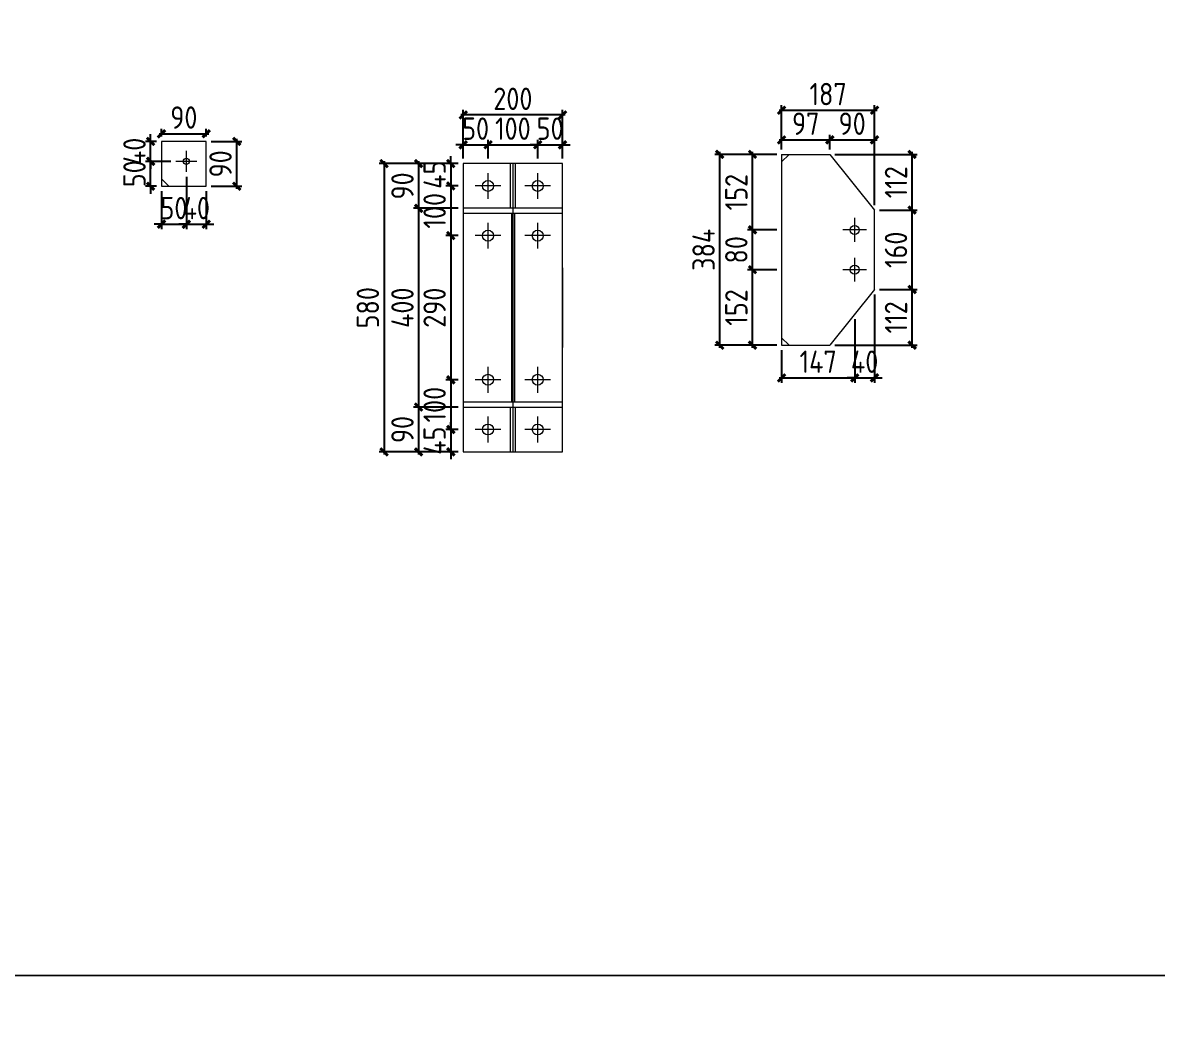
# Model space of a CAD drawing. Extents: x 485428 to 797698, y 56414 to 211814.
# Drawn here: x 723501 to 728067, y 123382 to 127448 of the extents above; entities that cross this region are included whole.
import ezdxf

# ---------------------------------------------------------------- set-up
doc = ezdxf.new("R2010")
doc.units = 0
doc.header["$LTSCALE"] = 1000
doc.header["$MEASUREMENT"] = 0
doc.styles.get("Standard").update_dxf_attribs({"font": 'gbenor.shx', "bigfont": 'gbcbig.shx'})
doc.dimstyles.get("Standard").update_dxf_attribs({"dimscale": 100, "dimtxt": 2, "dimasz": 0.4, "dimexe": 0.5, "dimexo": 1, "dimgap": 0.5, "dimtad": 1, "dimdec": 0, "dimzin": 0, "dimdsep": 46, "dimtxsty": 'Standard', "dimblk": 'ARCHTICK', "dimcen": 0.09, "dimadec": 0, "dimazin": 0, "dimtfac": 1, "dimtdec": 0, "dimtix": 1, "dimtmove": 2, "dimatfit": 3, "dimfxl": 1, "dimtolj": 1, "dimtzin": 0, "dimarcsym": 0})

# ---------------------------------------------------------------- blocks, each defined once
blk = doc.blocks.new('_ArchTick')
at = {"color": 0, "linetype": 'ByBlock', "const_width": 0.4}
blk.add_lwpolyline([(-0.5, -0.5), (0.5, 0.5)], dxfattribs=at)
blk = doc.blocks.new('*D1669')
at = {"color": 3, "lineweight": -2}
for p, q in [((724159.8, 126828.3), (724159.8, 126617.3)), ((724059.8, 126770.3), (724059.8, 126617.3)), ((724059.8, 126637.3), (724029.8, 126637.3)), ((724059.8, 126637.3), (724159.8, 126637.3)), ((724159.8, 126637.3), (724189.8, 126637.3))]:
    blk.add_line(p, q, dxfattribs=at)
at = {"layer": 'Defpoints', "color": 0}
for p in [(724159.8, 126848.3), (724059.8, 126790.3), (724159.8, 126637.3)]:
    blk.add_point(p, dxfattribs=at)
at = {"color": 3, "lineweight": -2, "xscale": 30, "yscale": 30, "zscale": 30}
blk.add_blockref('_ArchTick', (724059.8, 126637.3), dxfattribs=at)
at = {"color": 3, "lineweight": -2, "xscale": 30, "yscale": 30, "zscale": 30, "rotation": 180}
blk.add_blockref('_ArchTick', (724159.8, 126637.3), dxfattribs=at)
at = {"color": 0, "lineweight": 15, "insert": (724109.8, 126702.3), "char_height": 90, "attachment_point": 5}
blk.add_mtext('\\A1;50', dxfattribs=at)
blk = doc.blocks.new('*D1670')
at = {"color": 3, "lineweight": -2}
for p, q in [((724159.8, 126828.3), (724159.8, 126617.3)), ((724239.8, 126770.3), (724239.8, 126617.3)), ((724159.8, 126637.3), (724129.8, 126637.3)), ((724159.8, 126637.3), (724239.8, 126637.3)), ((724239.8, 126637.3), (724269.8, 126637.3))]:
    blk.add_line(p, q, dxfattribs=at)
at = {"layer": 'Defpoints', "color": 0}
for p in [(724159.8, 126848.3), (724239.8, 126790.3), (724239.8, 126637.3)]:
    blk.add_point(p, dxfattribs=at)
at = {"color": 3, "lineweight": -2, "xscale": 30, "yscale": 30, "zscale": 30}
blk.add_blockref('_ArchTick', (724159.8, 126637.3), dxfattribs=at)
at = {"color": 3, "lineweight": -2, "xscale": 30, "yscale": 30, "zscale": 30, "rotation": 180}
blk.add_blockref('_ArchTick', (724239.8, 126637.3), dxfattribs=at)
at = {"color": 0, "lineweight": 15, "insert": (724199.8, 126702.3), "char_height": 90, "attachment_point": 5}
blk.add_mtext('\\A1;40', dxfattribs=at)
blk = doc.blocks.new('*D1671')
at = {"color": 3, "lineweight": -2}
for p, q in [((724016, 126890.3), (724016, 126920.3)), ((724097.8, 126890.3), (723996, 126890.3)), ((724016, 126790.3), (724016, 126890.3)), ((724039.8, 126790.3), (723996, 126790.3)), ((724016, 126790.3), (724016, 126760.3))]:
    blk.add_line(p, q, dxfattribs=at)
at = {"layer": 'Defpoints', "color": 0}
for p in [(724016, 126890.3), (724117.8, 126890.3), (724059.8, 126790.3)]:
    blk.add_point(p, dxfattribs=at)
at = {"color": 3, "lineweight": -2, "xscale": 30, "yscale": 30, "zscale": 30}
for p, rotation in [((724016, 126890.3), 270), ((724016, 126790.3), 90)]:
    blk.add_blockref('_ArchTick', p, dxfattribs=dict(at, rotation=rotation))
at = {"color": 0, "lineweight": 15, "insert": (723951, 126840.3), "char_height": 90, "attachment_point": 5, "rotation": 90}
blk.add_mtext('\\A1;50', dxfattribs=at)
blk = doc.blocks.new('*D1672')
at = {"color": 3, "lineweight": -2}
for p, q in [((724016, 126970.3), (724016, 127000.3)), ((724039.8, 126970.3), (723996, 126970.3)), ((724016, 126890.3), (724016, 126970.3)), ((724097.8, 126890.3), (723996, 126890.3)), ((724016, 126890.3), (724016, 126860.3))]:
    blk.add_line(p, q, dxfattribs=at)
at = {"layer": 'Defpoints', "color": 0}
for p in [(724016, 126970.3), (724059.8, 126970.3), (724117.8, 126890.3)]:
    blk.add_point(p, dxfattribs=at)
at = {"color": 3, "lineweight": -2, "xscale": 30, "yscale": 30, "zscale": 30}
for p, rotation in [((724016, 126970.3), 270), ((724016, 126890.3), 90)]:
    blk.add_blockref('_ArchTick', p, dxfattribs=dict(at, rotation=rotation))
at = {"color": 0, "lineweight": 15, "insert": (723951, 126930.3), "char_height": 90, "attachment_point": 5, "rotation": 90}
blk.add_mtext('\\A1;40', dxfattribs=at)
blk = doc.blocks.new('*D1673')
at = {"color": 3, "lineweight": -2}
for p, q in [((724049.8, 127001.5), (724249.8, 127001.5)), ((724059.8, 126990.3), (724059.8, 127021.5)), ((724239.8, 126990.3), (724239.8, 127021.5))]:
    blk.add_line(p, q, dxfattribs=at)
at = {"layer": 'Defpoints', "color": 0}
for p in [(724239.8, 127001.5), (724059.8, 126970.3), (724239.8, 126970.3)]:
    blk.add_point(p, dxfattribs=at)
at = {"color": 3, "lineweight": -2, "xscale": 30, "yscale": 30, "zscale": 30, "rotation": 180}
blk.add_blockref('_ArchTick', (724059.8, 127001.5), dxfattribs=at)
at = {"color": 3, "lineweight": -2, "xscale": 30, "yscale": 30, "zscale": 30}
blk.add_blockref('_ArchTick', (724239.8, 127001.5), dxfattribs=at)
at = {"color": 0, "lineweight": 15, "insert": (724149.8, 127066.5), "char_height": 90, "attachment_point": 5}
blk.add_mtext('\\A1;90', dxfattribs=at)
blk = doc.blocks.new('*D1674')
at = {"color": 3, "lineweight": -2}
for p, q in [((724259.8, 126970.3), (724382.5, 126970.3)), ((724362.5, 126780.3), (724362.5, 126980.3)), ((724259.8, 126790.3), (724382.5, 126790.3))]:
    blk.add_line(p, q, dxfattribs=at)
at = {"layer": 'Defpoints', "color": 0}
for p in [(724239.8, 126970.3), (724362.5, 126970.3), (724239.8, 126790.3)]:
    blk.add_point(p, dxfattribs=at)
at = {"color": 3, "lineweight": -2, "xscale": 30, "yscale": 30, "zscale": 30}
for p, rotation in [((724362.5, 126970.3), 90), ((724362.5, 126790.3), 270)]:
    blk.add_blockref('_ArchTick', p, dxfattribs=dict(at, rotation=rotation))
at = {"color": 0, "lineweight": 15, "insert": (724297.5, 126880.3), "char_height": 90, "attachment_point": 5, "rotation": 90}
blk.add_mtext('\\A1;90', dxfattribs=at)
blk = doc.blocks.new('*D1675')
at = {"color": 3, "lineweight": -2}
for p, q in [((725273.9, 126956.9), (725243.9, 126956.9)), ((725273.9, 126901.4), (725273.9, 126976.9)), ((725273.9, 126956.9), (725373.9, 126956.9)), ((725373.9, 126901.4), (725373.9, 126976.9)), ((725373.9, 126956.9), (725403.9, 126956.9))]:
    blk.add_line(p, q, dxfattribs=at)
at = {"layer": 'Defpoints', "color": 0}
for p in [(725373.9, 126956.9), (725273.9, 126881.4), (725373.9, 126881.4)]:
    blk.add_point(p, dxfattribs=at)
at = {"color": 3, "lineweight": -2, "xscale": 30, "yscale": 30, "zscale": 30}
blk.add_blockref('_ArchTick', (725273.9, 126956.9), dxfattribs=at)
at = {"color": 3, "lineweight": -2, "xscale": 30, "yscale": 30, "zscale": 30, "rotation": 180}
blk.add_blockref('_ArchTick', (725373.9, 126956.9), dxfattribs=at)
at = {"color": 0, "lineweight": 15, "insert": (725323.9, 127021.9), "char_height": 90, "attachment_point": 5}
blk.add_mtext('\\A1;50', dxfattribs=at)
blk = doc.blocks.new('*D1643')
at = {"color": 3, "lineweight": -2}
for p, q in [((725363.9, 126956.9), (725583.9, 126956.9)), ((725373.9, 126901.4), (725373.9, 126976.9)), ((725573.9, 126901.4), (725573.9, 126976.9))]:
    blk.add_line(p, q, dxfattribs=at)
at = {"layer": 'Defpoints', "color": 0}
for p in [(725573.9, 126956.9), (725373.9, 126881.4), (725573.9, 126881.4)]:
    blk.add_point(p, dxfattribs=at)
at = {"color": 3, "lineweight": -2, "xscale": 30, "yscale": 30, "zscale": 30, "rotation": 180}
blk.add_blockref('_ArchTick', (725373.9, 126956.9), dxfattribs=at)
at = {"color": 3, "lineweight": -2, "xscale": 30, "yscale": 30, "zscale": 30}
blk.add_blockref('_ArchTick', (725573.9, 126956.9), dxfattribs=at)
at = {"color": 0, "lineweight": 15, "insert": (725473.9, 127021.9), "char_height": 90, "attachment_point": 5}
blk.add_mtext('\\A1;100', dxfattribs=at)
blk = doc.blocks.new('*D1676')
at = {"color": 3, "lineweight": -2}
for p, q in [((725573.9, 126956.9), (725543.9, 126956.9)), ((725573.9, 126901.4), (725573.9, 126976.9)), ((725573.9, 126956.9), (725673.9, 126956.9)), ((725673.9, 126901.4), (725673.9, 126976.9)), ((725673.9, 126956.9), (725703.9, 126956.9))]:
    blk.add_line(p, q, dxfattribs=at)
at = {"layer": 'Defpoints', "color": 0}
for p in [(725673.9, 126956.9), (725573.9, 126881.4), (725673.9, 126881.4)]:
    blk.add_point(p, dxfattribs=at)
at = {"color": 3, "lineweight": -2, "xscale": 30, "yscale": 30, "zscale": 30}
blk.add_blockref('_ArchTick', (725573.9, 126956.9), dxfattribs=at)
at = {"color": 3, "lineweight": -2, "xscale": 30, "yscale": 30, "zscale": 30, "rotation": 180}
blk.add_blockref('_ArchTick', (725673.9, 126956.9), dxfattribs=at)
at = {"color": 0, "lineweight": 15, "insert": (725623.9, 127021.9), "char_height": 90, "attachment_point": 5}
blk.add_mtext('\\A1;50', dxfattribs=at)
blk = doc.blocks.new('*D1644')
at = {"color": 3, "lineweight": -2}
for p, q in [((725224, 126881.4), (725224, 126911.4)), ((725253.9, 126881.4), (725204, 126881.4)), ((725224, 126881.4), (725224, 126791.4)), ((725253.9, 126791.4), (725204, 126791.4)), ((725224, 126791.4), (725224, 126761.4))]:
    blk.add_line(p, q, dxfattribs=at)
at = {"layer": 'Defpoints', "color": 0}
for p in [(725273.9, 126881.4), (725224, 126791.4), (725273.9, 126791.4)]:
    blk.add_point(p, dxfattribs=at)
at = {"color": 3, "lineweight": -2, "xscale": 30, "yscale": 30, "zscale": 30}
for p, rotation in [((725224, 126881.4), 270), ((725224, 126791.4), 90)]:
    blk.add_blockref('_ArchTick', p, dxfattribs=dict(at, rotation=rotation))
at = {"color": 0, "lineweight": 15, "insert": (725159, 126836.4), "char_height": 90, "attachment_point": 5, "rotation": 90}
blk.add_mtext('\\A1;45', dxfattribs=at)
blk = doc.blocks.new('*D1645')
at = {"color": 3, "lineweight": -2}
for p, q in [((725253.9, 126791.4), (725204, 126791.4)), ((725224, 126801.4), (725224, 126581.4)), ((725253.9, 126591.4), (725204, 126591.4))]:
    blk.add_line(p, q, dxfattribs=at)
at = {"layer": 'Defpoints', "color": 0}
for p in [(725273.9, 126791.4), (725224, 126591.4), (725273.9, 126591.4)]:
    blk.add_point(p, dxfattribs=at)
at = {"color": 3, "lineweight": -2, "xscale": 30, "yscale": 30, "zscale": 30}
for p, rotation in [((725224, 126791.4), 90), ((725224, 126591.4), 270)]:
    blk.add_blockref('_ArchTick', p, dxfattribs=dict(at, rotation=rotation))
at = {"color": 0, "lineweight": 15, "insert": (725159, 126691.4), "char_height": 90, "attachment_point": 5, "rotation": 90}
blk.add_mtext('\\A1;100', dxfattribs=at)
blk = doc.blocks.new('*D1646')
at = {"color": 3, "lineweight": -2}
for p, q in [((725253.9, 126591.4), (725204, 126591.4)), ((725224, 126601.4), (725224, 126001.4)), ((725253.9, 126011.4), (725204, 126011.4))]:
    blk.add_line(p, q, dxfattribs=at)
at = {"layer": 'Defpoints', "color": 0}
for p in [(725273.9, 126591.4), (725224, 126011.4), (725273.9, 126011.4)]:
    blk.add_point(p, dxfattribs=at)
at = {"color": 3, "lineweight": -2, "xscale": 30, "yscale": 30, "zscale": 30}
for p, rotation in [((725224, 126591.4), 90), ((725224, 126011.4), 270)]:
    blk.add_blockref('_ArchTick', p, dxfattribs=dict(at, rotation=rotation))
at = {"color": 0, "lineweight": 15, "insert": (725159, 126301.4), "char_height": 90, "attachment_point": 5, "rotation": 90}
blk.add_mtext('\\A1;290', dxfattribs=at)
blk = doc.blocks.new('*D1647')
at = {"color": 3, "lineweight": -2}
for p, q in [((725253.9, 126011.4), (725204, 126011.4)), ((725224, 126021.4), (725224, 125801.4)), ((725253.9, 125811.4), (725204, 125811.4))]:
    blk.add_line(p, q, dxfattribs=at)
at = {"layer": 'Defpoints', "color": 0}
for p in [(725273.9, 126011.4), (725224, 125811.4), (725273.9, 125811.4)]:
    blk.add_point(p, dxfattribs=at)
at = {"color": 3, "lineweight": -2, "xscale": 30, "yscale": 30, "zscale": 30}
for p, rotation in [((725224, 126011.4), 90), ((725224, 125811.4), 270)]:
    blk.add_blockref('_ArchTick', p, dxfattribs=dict(at, rotation=rotation))
at = {"color": 0, "lineweight": 15, "insert": (725159, 125911.4), "char_height": 90, "attachment_point": 5, "rotation": 90}
blk.add_mtext('\\A1;100', dxfattribs=at)
blk = doc.blocks.new('*D1648')
at = {"color": 3, "lineweight": -2}
for p, q in [((725253.9, 125811.4), (725204, 125811.4)), ((725224, 125811.4), (725224, 125841.4)), ((725224, 125811.4), (725224, 125721.4)), ((725253.9, 125721.4), (725204, 125721.4)), ((725224, 125721.4), (725224, 125691.4))]:
    blk.add_line(p, q, dxfattribs=at)
at = {"layer": 'Defpoints', "color": 0}
for p in [(725273.9, 125811.4), (725224, 125721.4), (725273.9, 125721.4)]:
    blk.add_point(p, dxfattribs=at)
at = {"color": 3, "lineweight": -2, "xscale": 30, "yscale": 30, "zscale": 30}
for p, rotation in [((725224, 125811.4), 270), ((725224, 125721.4), 90)]:
    blk.add_blockref('_ArchTick', p, dxfattribs=dict(at, rotation=rotation))
at = {"color": 0, "lineweight": 15, "insert": (725159, 125766.4), "char_height": 90, "attachment_point": 5, "rotation": 90}
blk.add_mtext('\\A1;45', dxfattribs=at)
blk = doc.blocks.new('*D1677')
at = {"color": 3, "lineweight": -2}
for p, q in [((725253.9, 126881.4), (725074.5, 126881.4)), ((725094.5, 126891.4), (725094.5, 126691.4)), ((725253.9, 126701.4), (725074.5, 126701.4))]:
    blk.add_line(p, q, dxfattribs=at)
at = {"layer": 'Defpoints', "color": 0}
for p in [(725273.9, 126881.4), (725094.5, 126701.4), (725273.9, 126701.4)]:
    blk.add_point(p, dxfattribs=at)
at = {"color": 3, "lineweight": -2, "xscale": 30, "yscale": 30, "zscale": 30}
for p, rotation in [((725094.5, 126881.4), 90), ((725094.5, 126701.4), 270)]:
    blk.add_blockref('_ArchTick', p, dxfattribs=dict(at, rotation=rotation))
at = {"color": 0, "lineweight": 15, "insert": (725029.5, 126791.4), "char_height": 90, "attachment_point": 5, "rotation": 90}
blk.add_mtext('\\A1;90', dxfattribs=at)
blk = doc.blocks.new('*D1678')
at = {"color": 3, "lineweight": -2}
for p, q in [((725253.9, 126701.4), (725074.5, 126701.4)), ((725094.5, 126711.4), (725094.5, 125891.4)), ((725253.9, 125901.4), (725074.5, 125901.4))]:
    blk.add_line(p, q, dxfattribs=at)
at = {"layer": 'Defpoints', "color": 0}
for p in [(725273.9, 126701.4), (725094.5, 125901.4), (725273.9, 125901.4)]:
    blk.add_point(p, dxfattribs=at)
at = {"color": 3, "lineweight": -2, "xscale": 30, "yscale": 30, "zscale": 30}
for p, rotation in [((725094.5, 126701.4), 90), ((725094.5, 125901.4), 270)]:
    blk.add_blockref('_ArchTick', p, dxfattribs=dict(at, rotation=rotation))
at = {"color": 0, "lineweight": 15, "insert": (725029.5, 126301.4), "char_height": 90, "attachment_point": 5, "rotation": 90}
blk.add_mtext('\\A1;400', dxfattribs=at)
blk = doc.blocks.new('*D1679')
at = {"color": 3, "lineweight": -2}
for p, q in [((725253.9, 125901.4), (725074.5, 125901.4)), ((725094.5, 125911.4), (725094.5, 125711.4)), ((725253.9, 125721.4), (725074.5, 125721.4))]:
    blk.add_line(p, q, dxfattribs=at)
at = {"layer": 'Defpoints', "color": 0}
for p in [(725273.9, 125901.4), (725094.5, 125721.4), (725273.9, 125721.4)]:
    blk.add_point(p, dxfattribs=at)
at = {"color": 3, "lineweight": -2, "xscale": 30, "yscale": 30, "zscale": 30}
for p, rotation in [((725094.5, 125901.4), 90), ((725094.5, 125721.4), 270)]:
    blk.add_blockref('_ArchTick', p, dxfattribs=dict(at, rotation=rotation))
at = {"color": 0, "lineweight": 15, "insert": (725029.5, 125811.4), "char_height": 90, "attachment_point": 5, "rotation": 90}
blk.add_mtext('\\A1;90', dxfattribs=at)
blk = doc.blocks.new('*D1680')
at = {"color": 3, "lineweight": -2}
for p, q in [((725253.9, 126881.4), (724935.3, 126881.4)), ((724955.3, 126891.4), (724955.3, 125711.4)), ((725253.9, 125721.4), (724935.3, 125721.4))]:
    blk.add_line(p, q, dxfattribs=at)
at = {"layer": 'Defpoints', "color": 0}
for p in [(725273.9, 126881.4), (724955.3, 125721.4), (725273.9, 125721.4)]:
    blk.add_point(p, dxfattribs=at)
at = {"color": 3, "lineweight": -2, "xscale": 30, "yscale": 30, "zscale": 30}
for p, rotation in [((724955.3, 126881.4), 90), ((724955.3, 125721.4), 270)]:
    blk.add_blockref('_ArchTick', p, dxfattribs=dict(at, rotation=rotation))
at = {"color": 0, "lineweight": 15, "insert": (724890.3, 126301.4), "char_height": 90, "attachment_point": 5, "rotation": 90}
blk.add_mtext('\\A1;580', dxfattribs=at)
blk = doc.blocks.new('*D1681')
at = {"color": 3, "lineweight": -2}
for p, q in [((725273.9, 126901.4), (725273.9, 127097)), ((725673.9, 126901.4), (725673.9, 127097)), ((725683.9, 127077), (725263.9, 127077))]:
    blk.add_line(p, q, dxfattribs=at)
at = {"layer": 'Defpoints', "color": 0}
for p in [(725273.9, 127077), (725273.9, 126881.4), (725673.9, 126881.4)]:
    blk.add_point(p, dxfattribs=at)
at = {"color": 3, "lineweight": -2, "xscale": 30, "yscale": 30, "zscale": 30, "rotation": 180}
blk.add_blockref('_ArchTick', (725273.9, 127077), dxfattribs=at)
at = {"color": 3, "lineweight": -2, "xscale": 30, "yscale": 30, "zscale": 30}
blk.add_blockref('_ArchTick', (725673.9, 127077), dxfattribs=at)
at = {"color": 0, "lineweight": 15, "insert": (725473.9, 127142), "char_height": 90, "attachment_point": 5}
blk.add_mtext('\\A1;200', dxfattribs=at)
blk = doc.blocks.new('*D1682')
at = {"color": 3, "lineweight": -2}
for p, q in [((726535.5, 126454.4), (726418.2, 126454.4)), ((726438.2, 126140.4), (726438.2, 126464.4)), ((726535.5, 126150.4), (726418.2, 126150.4))]:
    blk.add_line(p, q, dxfattribs=at)
at = {"layer": 'Defpoints', "color": 0}
for p in [(726438.2, 126454.4), (726555.5, 126454.4), (726555.5, 126150.4)]:
    blk.add_point(p, dxfattribs=at)
at = {"color": 3, "lineweight": -2, "xscale": 30, "yscale": 30, "zscale": 30}
for p, rotation in [((726438.2, 126454.4), 90), ((726438.2, 126150.4), 270)]:
    blk.add_blockref('_ArchTick', p, dxfattribs=dict(at, rotation=rotation))
at = {"color": 0, "lineweight": 15, "insert": (726373.2, 126302.4), "char_height": 90, "attachment_point": 5, "rotation": 90}
blk.add_mtext('\\A1;152', dxfattribs=at)
blk = doc.blocks.new('*D1649')
at = {"color": 3, "lineweight": -2}
for p, q in [((726438.2, 126444.4), (726438.2, 126624.4)), ((726535.5, 126614.4), (726418.2, 126614.4)), ((726535.5, 126454.4), (726418.2, 126454.4))]:
    blk.add_line(p, q, dxfattribs=at)
at = {"layer": 'Defpoints', "color": 0}
for p in [(726438.2, 126614.4), (726555.5, 126614.4), (726555.5, 126454.4)]:
    blk.add_point(p, dxfattribs=at)
at = {"color": 3, "lineweight": -2, "xscale": 30, "yscale": 30, "zscale": 30}
for p, rotation in [((726438.2, 126614.4), 90), ((726438.2, 126454.4), 270)]:
    blk.add_blockref('_ArchTick', p, dxfattribs=dict(at, rotation=rotation))
at = {"color": 0, "lineweight": 15, "insert": (726373.2, 126534.4), "char_height": 90, "attachment_point": 5, "rotation": 90}
blk.add_mtext('\\A1;80', dxfattribs=at)
blk = doc.blocks.new('*D1683')
at = {"color": 3, "lineweight": -2}
for p, q in [((726535.5, 126918.4), (726418.2, 126918.4)), ((726438.2, 126604.4), (726438.2, 126928.4)), ((726535.5, 126614.4), (726418.2, 126614.4))]:
    blk.add_line(p, q, dxfattribs=at)
at = {"layer": 'Defpoints', "color": 0}
for p in [(726438.2, 126918.4), (726555.5, 126918.4), (726555.5, 126614.4)]:
    blk.add_point(p, dxfattribs=at)
at = {"color": 3, "lineweight": -2, "xscale": 30, "yscale": 30, "zscale": 30}
for p, rotation in [((726438.2, 126918.4), 90), ((726438.2, 126614.4), 270)]:
    blk.add_blockref('_ArchTick', p, dxfattribs=dict(at, rotation=rotation))
at = {"color": 0, "lineweight": 15, "insert": (726373.2, 126766.4), "char_height": 90, "attachment_point": 5, "rotation": 90}
blk.add_mtext('\\A1;152', dxfattribs=at)
blk = doc.blocks.new('*D1684')
at = {"color": 3, "lineweight": -2}
for p, q in [((726555.5, 126938.4), (726555.5, 126996.8)), ((726749.5, 126938.4), (726749.5, 126996.8)), ((726545.5, 126976.8), (726759.5, 126976.8))]:
    blk.add_line(p, q, dxfattribs=at)
at = {"layer": 'Defpoints', "color": 0}
for p in [(726749.5, 126976.8), (726555.5, 126918.4), (726749.5, 126918.4)]:
    blk.add_point(p, dxfattribs=at)
at = {"color": 3, "lineweight": -2, "xscale": 30, "yscale": 30, "zscale": 30, "rotation": 180}
blk.add_blockref('_ArchTick', (726555.5, 126976.8), dxfattribs=at)
at = {"color": 3, "lineweight": -2, "xscale": 30, "yscale": 30, "zscale": 30}
blk.add_blockref('_ArchTick', (726749.5, 126976.8), dxfattribs=at)
at = {"color": 0, "lineweight": 15, "insert": (726652.5, 127041.8), "char_height": 90, "attachment_point": 5}
blk.add_mtext('\\A1;97', dxfattribs=at)
blk = doc.blocks.new('*D1685')
at = {"color": 3, "lineweight": -2}
for p, q in [((726749.5, 126938.4), (726749.5, 126996.8)), ((726929.5, 126714.4), (726929.5, 126996.8)), ((726739.5, 126976.8), (726939.5, 126976.8))]:
    blk.add_line(p, q, dxfattribs=at)
at = {"layer": 'Defpoints', "color": 0}
for p in [(726929.5, 126976.8), (726749.5, 126918.4), (726929.5, 126694.4)]:
    blk.add_point(p, dxfattribs=at)
at = {"color": 3, "lineweight": -2, "xscale": 30, "yscale": 30, "zscale": 30, "rotation": 180}
blk.add_blockref('_ArchTick', (726749.5, 126976.8), dxfattribs=at)
at = {"color": 3, "lineweight": -2, "xscale": 30, "yscale": 30, "zscale": 30}
blk.add_blockref('_ArchTick', (726929.5, 126976.8), dxfattribs=at)
at = {"color": 0, "lineweight": 15, "insert": (726839.5, 127041.8), "char_height": 90, "attachment_point": 5}
blk.add_mtext('\\A1;90', dxfattribs=at)
blk = doc.blocks.new('*D1650')
at = {"color": 3, "lineweight": -2}
for p, q in [((726849.6, 126255), (726849.6, 125999.2)), ((726555.5, 126130.4), (726555.5, 125999.2)), ((726545.5, 126019.2), (726859.6, 126019.2))]:
    blk.add_line(p, q, dxfattribs=at)
at = {"layer": 'Defpoints', "color": 0}
for p in [(726849.6, 126275), (726555.5, 126150.4), (726849.6, 126019.2)]:
    blk.add_point(p, dxfattribs=at)
at = {"color": 3, "lineweight": -2, "xscale": 30, "yscale": 30, "zscale": 30, "rotation": 180}
blk.add_blockref('_ArchTick', (726555.5, 126019.2), dxfattribs=at)
at = {"color": 3, "lineweight": -2, "xscale": 30, "yscale": 30, "zscale": 30}
blk.add_blockref('_ArchTick', (726849.6, 126019.2), dxfattribs=at)
at = {"color": 0, "lineweight": 15, "insert": (726702.5, 126084.2), "char_height": 90, "attachment_point": 5}
blk.add_mtext('\\A1;147', dxfattribs=at)
blk = doc.blocks.new('*D1686')
at = {"color": 3, "lineweight": -2}
for p, q in [((726929.5, 126354.4), (726929.5, 125999.2)), ((726849.6, 126255), (726849.6, 125999.2)), ((726849.6, 126019.2), (726819.6, 126019.2)), ((726849.6, 126019.2), (726929.5, 126019.2)), ((726929.5, 126019.2), (726959.5, 126019.2))]:
    blk.add_line(p, q, dxfattribs=at)
at = {"layer": 'Defpoints', "color": 0}
for p in [(726929.5, 126374.4), (726849.6, 126275), (726929.5, 126019.2)]:
    blk.add_point(p, dxfattribs=at)
at = {"color": 3, "lineweight": -2, "xscale": 30, "yscale": 30, "zscale": 30}
blk.add_blockref('_ArchTick', (726849.6, 126019.2), dxfattribs=at)
at = {"color": 3, "lineweight": -2, "xscale": 30, "yscale": 30, "zscale": 30, "rotation": 180}
blk.add_blockref('_ArchTick', (726929.5, 126019.2), dxfattribs=at)
at = {"color": 0, "lineweight": 15, "insert": (726889.5, 126084.2), "char_height": 90, "attachment_point": 5}
blk.add_mtext('\\A1;40', dxfattribs=at)
blk = doc.blocks.new('*D1687')
at = {"color": 3, "lineweight": -2}
for p, q in [((726545.5, 127096), (726939.5, 127096)), ((726555.5, 126938.4), (726555.5, 127116)), ((726929.5, 126714.4), (726929.5, 127116))]:
    blk.add_line(p, q, dxfattribs=at)
at = {"layer": 'Defpoints', "color": 0}
for p in [(726929.5, 127096), (726555.5, 126918.4), (726929.5, 126694.4)]:
    blk.add_point(p, dxfattribs=at)
at = {"color": 3, "lineweight": -2, "xscale": 30, "yscale": 30, "zscale": 30, "rotation": 180}
blk.add_blockref('_ArchTick', (726555.5, 127096), dxfattribs=at)
at = {"color": 3, "lineweight": -2, "xscale": 30, "yscale": 30, "zscale": 30}
blk.add_blockref('_ArchTick', (726929.5, 127096), dxfattribs=at)
at = {"color": 0, "lineweight": 15, "insert": (726742.5, 127161), "char_height": 90, "attachment_point": 5}
blk.add_mtext('\\A1;187', dxfattribs=at)
blk = doc.blocks.new('*D1688')
at = {"color": 3, "lineweight": -2}
for p, q in [((726535.5, 126918.4), (726286.4, 126918.4)), ((726306.4, 126140.4), (726306.4, 126928.4)), ((726535.5, 126150.4), (726286.4, 126150.4))]:
    blk.add_line(p, q, dxfattribs=at)
at = {"layer": 'Defpoints', "color": 0}
for p in [(726306.4, 126918.4), (726555.5, 126918.4), (726555.5, 126150.4)]:
    blk.add_point(p, dxfattribs=at)
at = {"color": 3, "lineweight": -2, "xscale": 30, "yscale": 30, "zscale": 30}
for p, rotation in [((726306.4, 126918.4), 90), ((726306.4, 126150.4), 270)]:
    blk.add_blockref('_ArchTick', p, dxfattribs=dict(at, rotation=rotation))
at = {"color": 0, "lineweight": 15, "insert": (726241.4, 126534.4), "char_height": 90, "attachment_point": 5, "rotation": 90}
blk.add_mtext('\\A1;384', dxfattribs=at)
blk = doc.blocks.new('*D1689')
at = {"color": 3, "lineweight": -2}
for p, q in [((726949.5, 126374.4), (727100.7, 126374.4)), ((727080.7, 126140.4), (727080.7, 126384.4)), ((726769.5, 126150.4), (727100.7, 126150.4))]:
    blk.add_line(p, q, dxfattribs=at)
at = {"layer": 'Defpoints', "color": 0}
for p in [(726929.5, 126374.4), (727080.7, 126374.4), (726749.5, 126150.4)]:
    blk.add_point(p, dxfattribs=at)
at = {"color": 3, "lineweight": -2, "xscale": 30, "yscale": 30, "zscale": 30}
for p, rotation in [((727080.7, 126374.4), 90), ((727080.7, 126150.4), 270)]:
    blk.add_blockref('_ArchTick', p, dxfattribs=dict(at, rotation=rotation))
at = {"color": 0, "lineweight": 15, "insert": (727015.7, 126262.4), "char_height": 90, "attachment_point": 5, "rotation": 90}
blk.add_mtext('\\A1;112', dxfattribs=at)
blk = doc.blocks.new('*D1690')
at = {"color": 3, "lineweight": -2}
for p, q in [((726949.5, 126694.4), (727100.7, 126694.4)), ((727080.7, 126364.4), (727080.7, 126704.4)), ((726949.5, 126374.4), (727100.7, 126374.4))]:
    blk.add_line(p, q, dxfattribs=at)
at = {"layer": 'Defpoints', "color": 0}
for p in [(726929.5, 126694.4), (727080.7, 126694.4), (726929.5, 126374.4)]:
    blk.add_point(p, dxfattribs=at)
at = {"color": 3, "lineweight": -2, "xscale": 30, "yscale": 30, "zscale": 30}
for p, rotation in [((727080.7, 126694.4), 90), ((727080.7, 126374.4), 270)]:
    blk.add_blockref('_ArchTick', p, dxfattribs=dict(at, rotation=rotation))
at = {"color": 0, "lineweight": 15, "insert": (727015.7, 126534.4), "char_height": 90, "attachment_point": 5, "rotation": 90}
blk.add_mtext('\\A1;160', dxfattribs=at)
blk = doc.blocks.new('*D1651')
at = {"color": 3, "lineweight": -2}
for p, q in [((726769.5, 126918.4), (727100.7, 126918.4)), ((727080.7, 126684.4), (727080.7, 126928.4)), ((726949.5, 126694.4), (727100.7, 126694.4))]:
    blk.add_line(p, q, dxfattribs=at)
at = {"layer": 'Defpoints', "color": 0}
for p in [(726749.5, 126918.4), (727080.7, 126918.4), (726929.5, 126694.4)]:
    blk.add_point(p, dxfattribs=at)
at = {"color": 3, "lineweight": -2, "xscale": 30, "yscale": 30, "zscale": 30}
for p, rotation in [((727080.7, 126918.4), 90), ((727080.7, 126694.4), 270)]:
    blk.add_blockref('_ArchTick', p, dxfattribs=dict(at, rotation=rotation))
at = {"color": 0, "lineweight": 15, "insert": (727015.7, 126806.4), "char_height": 90, "attachment_point": 5, "rotation": 90}
blk.add_mtext('\\A1;112', dxfattribs=at)

msp = doc.modelspace()

# ---------------------------------------------------------------- linework, layer by layer
at = {"lineweight": 15}
for p, q in [((724059.8, 126970.3), (724059.8, 126790.3)), ((724239.8, 126970.3), (724059.8, 126970.3)), ((724239.8, 126790.3), (724239.8, 126970.3)), ((724159.8, 126848.3), (724159.8, 126932.3)), ((726555.5, 126918.4), (726555.5, 126150.4)), ((726555.5, 126918.4), (726749.5, 126918.4)), ((726585.5, 126918.4), (726555.5, 126888.4)), ((726749.5, 126918.4), (726929.5, 126694.4)), ((724201.8, 126890.3), (724117.8, 126890.3)), ((725273.9, 126881.4), (725273.9, 125721.4)), ((725673.9, 126881.4), (725273.9, 126881.4)), ((725673.9, 125721.4), (725673.9, 126881.4)), ((724059.8, 126820.3), (724089.8, 126790.3)), ((725373.9, 126739.4), (725373.9, 126843.4)), ((725573.9, 126739.4), (725573.9, 126843.4)), ((724059.8, 126790.3), (724239.8, 126790.3)), ((725425.9, 126791.4), (725321.9, 126791.4)), ((725625.9, 126791.4), (725521.9, 126791.4)), ((726929.5, 126374.4), (726929.5, 126694.4)), ((725373.9, 126539.4), (725373.9, 126643.4)), ((725573.9, 126539.4), (725573.9, 126643.4)), ((726849.5, 126566.4), (726849.5, 126662.4)), ((725425.9, 126591.4), (725321.9, 126591.4)), ((725625.9, 126591.4), (725521.9, 126591.4)), ((726897.5, 126614.4), (726801.5, 126614.4)), ((726849.5, 126406.4), (726849.5, 126502.4)), ((725673.9, 126461.4), (725673.9, 126141.4)), ((726897.5, 126454.4), (726801.5, 126454.4)), ((726929.5, 126374.4), (726749.5, 126150.4)), ((726555.5, 126180.4), (726585.5, 126150.4)), ((726555.5, 126150.4), (726749.5, 126150.4)), ((725373.9, 125959.4), (725373.9, 126063.4)), ((725573.9, 125959.4), (725573.9, 126063.4)), ((725425.9, 126011.4), (725321.9, 126011.4)), ((725625.9, 126011.4), (725521.9, 126011.4)), ((725373.9, 125759.4), (725373.9, 125863.4)), ((725573.9, 125759.4), (725573.9, 125863.4)), ((725425.9, 125811.4), (725321.9, 125811.4)), ((725625.9, 125811.4), (725521.9, 125811.4)), ((725273.9, 125721.4), (725673.9, 125721.4))]:
    msp.add_line(p, q, dxfattribs=at)
at = {"color": 2, "lineweight": 15}
for p, q in [((725463.9, 126701.4), (725463.9, 126881.4)), ((725483.9, 126701.4), (725483.9, 126881.4)), ((725463.9, 125721.4), (725463.9, 125901.4)), ((725483.9, 125721.4), (725483.9, 125901.4))]:
    msp.add_line(p, q, dxfattribs=at)
at = {"color": 1, "lineweight": 15}
msp.add_line((725473.9, 126881.4), (725473.9, 125721.4), dxfattribs=at)
at = {"color": 4, "lineweight": 15}
for p, q in [((725473.9, 126701.4), (725273.9, 126701.4)), ((725273.9, 126701.4), (725273.9, 126681.4)), ((725273.9, 126681.4), (725673.9, 126681.4)), ((725467.9, 126681.4), (725467.9, 125921.4)), ((725673.9, 126701.4), (725473.9, 126701.4)), ((725479.9, 126681.4), (725479.9, 125921.4)), ((725673.9, 126681.4), (725673.9, 126701.4)), ((725673.9, 125921.4), (725273.9, 125921.4)), ((725273.9, 125921.4), (725273.9, 125901.4)), ((725273.9, 125901.4), (725473.9, 125901.4)), ((725473.9, 125901.4), (725673.9, 125901.4)), ((725673.9, 125901.4), (725673.9, 125921.4))]:
    msp.add_line(p, q, dxfattribs=at)
at = {"lineweight": 15}
for points in [[(718888.1, 134114.2), (733738.1, 134114.2), (733738.1, 123614.2), (718888.1, 123614.2)], [(718888.1, 123614.2), (733738.1, 123614.2), (733738.1, 113114.2), (718888.1, 113114.2)]]:
    msp.add_lwpolyline(points, close=True, dxfattribs=at)
for centre, radius in [((724159.8, 126890.3), 12), ((725373.9, 126791.4), 22), ((725573.9, 126791.4), 22), ((726849.5, 126614.4), 18), ((725373.9, 126591.4), 22), ((725573.9, 126591.4), 22), ((726849.5, 126454.4), 18), ((725373.9, 126011.4), 22), ((725573.9, 126011.4), 22), ((725373.9, 125811.4), 22), ((725573.9, 125811.4), 22)]:
    msp.add_circle(centre, radius, dxfattribs=at)

# ---------------------------------------------------------------- dimensions: what is measured, and where the dimension line sits
for base, p1, p2, picture, middle in [((726929.5, 127096), (726555.5, 126918.4), (726929.5, 126694.4), '*D1687', (726742.5, 127161)), ((725373.9, 126956.9), (725273.9, 126881.4), (725373.9, 126881.4), '*D1675', (725323.9, 127021.9)), ((725573.9, 126956.9), (725373.9, 126881.4), (725573.9, 126881.4), '*D1643', (725473.9, 127021.9)), ((725673.9, 126956.9), (725573.9, 126881.4), (725673.9, 126881.4), '*D1676', (725623.9, 127021.9)), ((726749.5, 126976.8), (726555.5, 126918.4), (726749.5, 126918.4), '*D1684', (726652.5, 127041.8)), ((726929.5, 126976.8), (726749.5, 126918.4), (726929.5, 126694.4), '*D1685', (726839.5, 127041.8)), ((724159.8, 126637.3), (724059.8, 126790.3), (724159.8, 126848.3), '*D1669', (724109.8, 126702.3)), ((724239.8, 126637.3), (724159.8, 126848.3), (724239.8, 126790.3), '*D1670', (724199.8, 126702.3)), ((726929.5, 126019.2), (726849.6, 126275), (726929.5, 126374.4), '*D1686', (726889.5, 126084.2)), ((726849.6, 126019.2), (726555.5, 126150.4), (726849.6, 126275), '*D1650', (726702.5, 126084.2))]:
    dim = msp.add_linear_dim(base=base, p1=p1, p2=p2, dimstyle='Standard', override={"dimtxt": 0.9, "dimasz": 0.3, "dimexe": 0.2, "dimexo": 0.2, "dimgap": 0.2, "dimlfac": 0.5, "dimdle": 0.1, "dimclrd": 3, "dimclre": 3}, dxfattribs=at)
    dim.commit()
    dim.dimension.update_dxf_attribs({"geometry": picture, "text_midpoint": middle})
for p1, p2, distance, picture, middle in [((725673.9, 126881.4), (725273.9, 126881.4), -195.6, '*D1681', (725473.9, 127142)), ((724059.8, 126970.3), (724239.8, 126970.3), 31.2, '*D1673', (724149.8, 127066.5)), ((724239.8, 126790.3), (724239.8, 126970.3), -122.6, '*D1674', (724297.5, 126880.3)), ((725273.9, 126881.4), (725273.9, 125721.4), -318.6, '*D1680', (724890.3, 126301.4)), ((726555.5, 126150.4), (726555.5, 126918.4), 249.1, '*D1688', (726241.4, 126534.4))]:
    dim = msp.add_aligned_dim(p1=p1, p2=p2, distance=distance, dimstyle='Standard', override={"dimtxt": 0.9, "dimasz": 0.3, "dimexe": 0.2, "dimexo": 0.2, "dimgap": 0.2, "dimlfac": 0.5, "dimdle": 0.1, "dimclrd": 3, "dimclre": 3}, dxfattribs=at)
    dim.commit()
    dim.dimension.update_dxf_attribs({"geometry": picture, "text_midpoint": middle})
for base, p1, p2, picture, middle in [((724016, 126970.3), (724117.8, 126890.3), (724059.8, 126970.3), '*D1672', (723951, 126930.3)), ((724016, 126890.3), (724059.8, 126790.3), (724117.8, 126890.3), '*D1671', (723951, 126840.3)), ((725094.5, 126701.4), (725273.9, 126881.4), (725273.9, 126701.4), '*D1677', (725029.5, 126791.4)), ((725224, 126791.4), (725273.9, 126881.4), (725273.9, 126791.4), '*D1644', (725159, 126836.4)), ((726438.2, 126918.4), (726555.5, 126614.4), (726555.5, 126918.4), '*D1683', (726373.2, 126766.4)), ((727080.7, 126918.4), (726929.5, 126694.4), (726749.5, 126918.4), '*D1651', (727015.7, 126806.4)), ((725224, 126591.4), (725273.9, 126791.4), (725273.9, 126591.4), '*D1645', (725159, 126691.4)), ((725094.5, 125901.4), (725273.9, 126701.4), (725273.9, 125901.4), '*D1678', (725029.5, 126301.4)), ((727080.7, 126694.4), (726929.5, 126374.4), (726929.5, 126694.4), '*D1690', (727015.7, 126534.4)), ((726438.2, 126614.4), (726555.5, 126454.4), (726555.5, 126614.4), '*D1649', (726373.2, 126534.4)), ((725224, 126011.4), (725273.9, 126591.4), (725273.9, 126011.4), '*D1646', (725159, 126301.4)), ((726438.2, 126454.4), (726555.5, 126150.4), (726555.5, 126454.4), '*D1682', (726373.2, 126302.4)), ((727080.7, 126374.4), (726749.5, 126150.4), (726929.5, 126374.4), '*D1689', (727015.7, 126262.4)), ((725224, 125811.4), (725273.9, 126011.4), (725273.9, 125811.4), '*D1647', (725159, 125911.4)), ((725094.5, 125721.4), (725273.9, 125901.4), (725273.9, 125721.4), '*D1679', (725029.5, 125811.4)), ((725224, 125721.4), (725273.9, 125811.4), (725273.9, 125721.4), '*D1648', (725159, 125766.4))]:
    dim = msp.add_linear_dim(base=base, p1=p1, p2=p2, angle=90, dimstyle='Standard', override={"dimtxt": 0.9, "dimasz": 0.3, "dimexe": 0.2, "dimexo": 0.2, "dimgap": 0.2, "dimlfac": 0.5, "dimdle": 0.1, "dimclrd": 3, "dimclre": 3}, dxfattribs=at)
    dim.commit()
    dim.dimension.update_dxf_attribs({"geometry": picture, "text_midpoint": middle})

doc.saveas('drawing.dxf')
